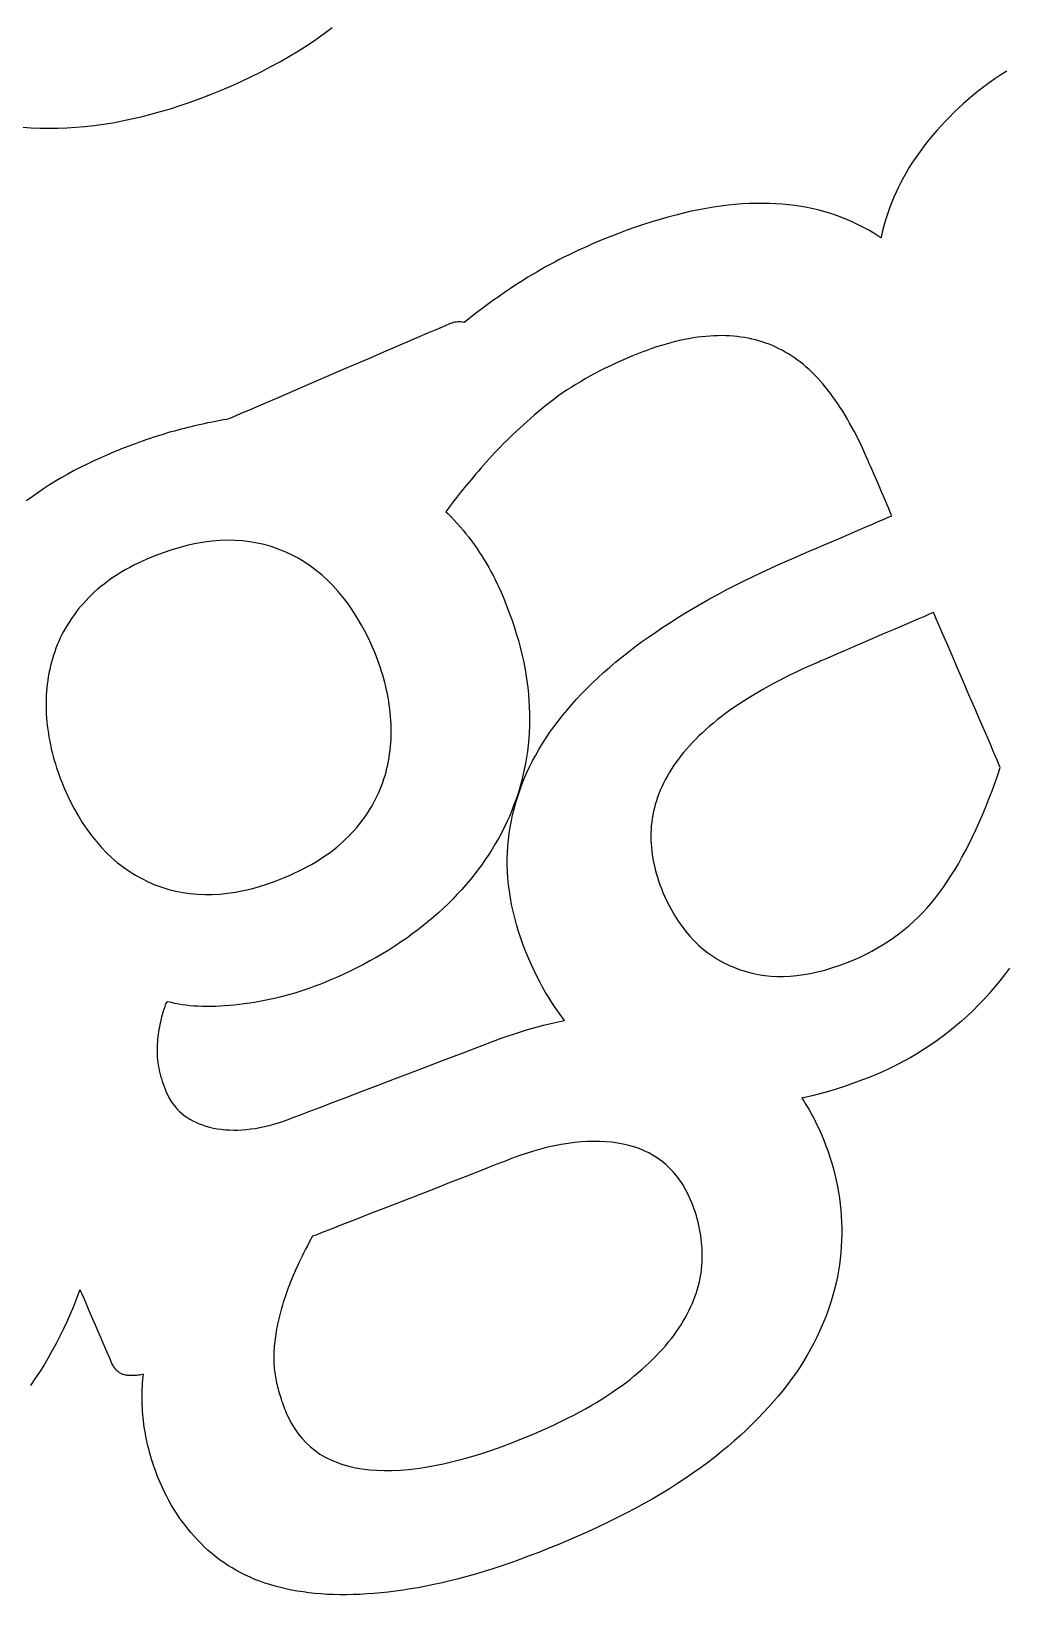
# Model space of a CAD drawing. Header units: millimetres. Extents: x 47 to 159, y 49 to 299.
# Drawn here: x 100.48 to 106.71, y 228.57 to 238.56 of the extents above; entities that cross this region are included whole.
import ezdxf

# ---------------------------------------------------------------- set-up
doc = ezdxf.new("R2010")
doc.units = ezdxf.units.MM

# ---------------------------------------------------------------- blocks, each defined once
blk = doc.blocks.new('angel 01')
for points in [[(-15.9483, 189.5084), (-15.9865, 189.4838), (-16.0238, 189.4587), (-16.06, 189.4332), (-16.0953, 189.4073), (-16.1296, 189.381), (-16.163, 189.3542), (-16.1954, 189.327), (-16.2268, 189.2993), (-16.2572, 189.2713), (-16.2867, 189.243), (-16.3153, 189.2145), (-16.3431, 189.1859), (-16.37, 189.1571), (-16.396, 189.128), (-16.4212, 189.0988), (-16.4455, 189.0694), (-16.4689, 189.0399), (-16.4915, 189.0101), (-16.5132, 188.9801), (-16.5341, 188.95), (-16.5541, 188.9197), (-16.5732, 188.8892), (-16.5914, 188.8586), (-16.6088, 188.8277), (-16.6253, 188.7967), (-16.641, 188.7655), (-16.6558, 188.7341), (-16.6697, 188.7025), (-16.6828, 188.6709), (-16.695, 188.6391), (-16.7065, 188.6072), (-16.7171, 188.5753), (-16.7268, 188.5432), (-16.7358, 188.511), (-16.7439, 188.4788), (-16.7511, 188.4464), (-16.7518, 188.4432), (-16.7653, 188.4522), (-16.7976, 188.4723), (-16.8304, 188.4915), (-16.8637, 188.5097), (-16.8974, 188.5269), (-16.9316, 188.5431), (-16.9663, 188.5584), (-17.0014, 188.5726), (-17.0371, 188.5857), (-17.0733, 188.5978), (-17.1101, 188.6089), (-17.1474, 188.619), (-17.1853, 188.628), (-17.2238, 188.636), (-17.2628, 188.6429), (-17.3024, 188.6489), (-17.3426, 188.6537), (-17.3833, 188.6576), (-17.4245, 188.6604), (-17.4664, 188.6622), (-17.5088, 188.663), (-17.5517, 188.6627), (-17.5953, 188.6614), (-17.6393, 188.6591), (-17.684, 188.6557), (-17.7292, 188.6512), (-17.775, 188.6457), (-17.8215, 188.639), (-17.8686, 188.6312), (-17.9164, 188.6222), (-17.9648, 188.6122), (-18.0138, 188.601), (-18.0635, 188.5887), (-18.1138, 188.5752), (-18.1648, 188.5606), (-18.2163, 188.545), (-18.2686, 188.5281), (-18.3214, 188.5102), (-18.3749, 188.4911), (-18.429, 188.4709), (-18.4838, 188.4496), (-18.5392, 188.4271), (-18.5953, 188.4036), (-18.6298, 188.3885), (-18.6599, 188.3751), (-18.6898, 188.3614), (-18.7195, 188.3473), (-18.749, 188.333), (-18.7784, 188.3184), (-18.8076, 188.3034), (-18.8367, 188.2882), (-18.8656, 188.2727), (-18.8943, 188.2569), (-18.9228, 188.2408), (-18.9512, 188.2244), (-18.9794, 188.2077), (-19.0075, 188.1907), (-19.0354, 188.1734), (-19.0631, 188.1558), (-19.0906, 188.1379), (-19.118, 188.1197), (-19.1452, 188.1014), (-19.172, 188.083), (-19.1985, 188.0645), (-19.2246, 188.046), (-19.2504, 188.0275), (-19.2759, 188.0089), (-19.3011, 187.9902), (-19.3259, 187.9715), (-19.3504, 187.9528), (-19.3745, 187.934), (-19.3984, 187.9151), (-19.4151, 187.9017), (-19.4177, 187.9024), (-19.4271, 187.9042), (-19.4366, 187.9053), (-19.4462, 187.9058), (-19.4558, 187.9056), (-19.4654, 187.9047), (-19.4751, 187.9032), (-19.4848, 187.9011), (-19.4946, 187.8983), (-19.5044, 187.8948), (-19.5125, 187.8915), (-19.5327, 187.8828), (-19.5755, 187.8643), (-19.6381, 187.8373), (-19.7175, 187.8032), (-19.8106, 187.763), (-19.9146, 187.7182), (-20.0264, 187.6701), (-20.143, 187.6198), (-20.2615, 187.5688), (-20.3789, 187.5182), (-20.4922, 187.4694), (-20.5984, 187.4236), (-20.6946, 187.3822), (-20.7777, 187.3464), (-20.8449, 187.3174), (-20.8931, 187.2967), (-20.9193, 187.2854), (-20.9322, 187.2823), (-20.9524, 187.279), (-20.9726, 187.2755), (-20.9929, 187.2719), (-21.0133, 187.268), (-21.0339, 187.264), (-21.0545, 187.2599), (-21.0752, 187.2555), (-21.096, 187.251), (-21.1169, 187.2463), (-21.138, 187.2414), (-21.1591, 187.2363), (-21.1803, 187.2311), (-21.2016, 187.2257), (-21.223, 187.2202), (-21.2445, 187.2144), (-21.2661, 187.2085), (-21.2878, 187.2024), (-21.3096, 187.1961), (-21.3315, 187.1895), (-21.3535, 187.1828), (-21.3756, 187.1758), (-21.3978, 187.1686), (-21.4202, 187.1611), (-21.4426, 187.1535), (-21.4652, 187.1456), (-21.4879, 187.1375), (-21.5107, 187.1292), (-21.5337, 187.1207), (-21.5567, 187.112), (-21.5799, 187.103), (-21.6032, 187.0938), (-21.6266, 187.0844), (-21.6501, 187.0747), (-21.6738, 187.0648), (-21.6975, 187.0547), (-21.7363, 187.0378), (-21.7797, 187.018), (-21.8223, 186.9977), (-21.8643, 186.9768), (-21.9055, 186.9553), (-21.9461, 186.9333), (-21.986, 186.9106), (-22.0252, 186.8875), (-22.0637, 186.8637), (-22.1015, 186.8394), (-22.1387, 186.8145), (-22.1751, 186.789), (-22.2108, 186.763)], [(-22.2355, 189.15), (-22.1802, 189.1463), (-22.1243, 189.144), (-22.068, 189.1431), (-22.0112, 189.1436), (-21.9539, 189.1456), (-21.896, 189.1491), (-21.8377, 189.1542), (-21.7789, 189.1607), (-21.7197, 189.1688), (-21.6599, 189.1784), (-21.5997, 189.1895), (-21.539, 189.2022), (-21.4779, 189.2164), (-21.4162, 189.2321), (-21.3541, 189.2493), (-21.2915, 189.268), (-21.2284, 189.2883), (-21.1648, 189.3101), (-21.1008, 189.3334), (-21.0363, 189.3582), (-20.9712, 189.3846), (-20.9054, 189.4126), (-20.8391, 189.4423), (-20.7743, 189.4729), (-20.7109, 189.5043), (-20.6491, 189.5366), (-20.5887, 189.5697), (-20.5297, 189.6037), (-20.4723, 189.6386), (-20.4163, 189.6743), (-20.3618, 189.7109), (-20.3087, 189.7483), (-20.2571, 189.7866)], [(-15.9313, 183.7759), (-15.9621, 183.735), (-15.9937, 183.6949), (-16.0262, 183.6555), (-16.0594, 183.6168), (-16.0935, 183.5791), (-16.1283, 183.5425), (-16.1639, 183.5068), (-16.2003, 183.4722), (-16.2375, 183.4386), (-16.2754, 183.406), (-16.314, 183.3744), (-16.3535, 183.3439), (-16.3937, 183.3143), (-16.4347, 183.2858), (-16.4764, 183.2584), (-16.519, 183.2319), (-16.5623, 183.2065), (-16.6063, 183.1821), (-16.6512, 183.1587), (-16.6968, 183.1364), (-16.7432, 183.115), (-16.7873, 183.0959), (-16.8285, 183.0789), (-16.8694, 183.0627), (-16.9102, 183.0473), (-16.9509, 183.0326), (-16.9913, 183.0188), (-17.0316, 183.0058), (-17.0716, 182.9935), (-17.1115, 182.9821), (-17.1513, 182.9714), (-17.1908, 182.9616), (-17.2302, 182.9525), (-17.2579, 182.9466), (-17.2498, 182.9345), (-17.2314, 182.9054), (-17.2136, 182.8755), (-17.1964, 182.8448), (-17.1797, 182.8133), (-17.1635, 182.781), (-17.1479, 182.7479), (-17.1329, 182.714), (-17.1178, 182.6779), (-17.1036, 182.6416), (-17.0904, 182.6051), (-17.0781, 182.5684), (-17.0667, 182.5316), (-17.0563, 182.4946), (-17.0468, 182.4575), (-17.0382, 182.4201), (-17.0306, 182.3827), (-17.0239, 182.345), (-17.0181, 182.3072), (-17.0133, 182.2692), (-17.0094, 182.231), (-17.0064, 182.1926), (-17.0043, 182.1541), (-17.0032, 182.1154), (-17.003, 182.0766), (-17.0038, 182.0376), (-17.0055, 181.9985), (-17.0084, 181.9595), (-17.0123, 181.9206), (-17.0174, 181.8817), (-17.0235, 181.8429), (-17.0307, 181.8041), (-17.039, 181.7654), (-17.0484, 181.7267), (-17.0588, 181.6881), (-17.0704, 181.6495), (-17.083, 181.611), (-17.0967, 181.5726), (-17.1114, 181.5341), (-17.1273, 181.4958), (-17.1442, 181.4575), (-17.1623, 181.4192), (-17.1813, 181.381), (-17.2015, 181.3429), (-17.223, 181.3049), (-17.2457, 181.2671), (-17.2695, 181.2295), (-17.2946, 181.192), (-17.3209, 181.1548), (-17.3484, 181.1176), (-17.3771, 181.0807), (-17.407, 181.0439), (-17.4381, 181.0073), (-17.4705, 180.9709), (-17.504, 180.9347), (-17.5388, 180.8986), (-17.5748, 180.8627), (-17.6119, 180.8269), (-17.6503, 180.7913), (-17.6899, 180.7559), (-17.7308, 180.7207), (-17.7728, 180.6857), (-17.8162, 180.651), (-17.8608, 180.6167), (-17.9068, 180.5827), (-17.9542, 180.5491), (-18.0028, 180.5159), (-18.0528, 180.4831), (-18.104, 180.4507), (-18.1566, 180.4186), (-18.2106, 180.3869), (-18.2658, 180.3556), (-18.3224, 180.3247), (-18.3802, 180.2941), (-18.4394, 180.2639), (-18.5, 180.2341), (-18.5618, 180.2047), (-18.625, 180.1757), (-18.6895, 180.147), (-18.7536, 180.1194), (-18.8162, 180.0932), (-18.8779, 180.0681), (-18.9388, 180.0441), (-18.999, 180.0211), (-19.0583, 179.9992), (-19.1169, 179.9783), (-19.1746, 179.9585), (-19.2316, 179.9397), (-19.2877, 179.922), (-19.3431, 179.9054), (-19.3976, 179.8898), (-19.4513, 179.8753), (-19.5043, 179.8619), (-19.5564, 179.8495), (-19.6077, 179.8381), (-19.6582, 179.8279), (-19.7079, 179.8186), (-19.7569, 179.8104), (-19.8052, 179.803), (-19.8528, 179.7964), (-19.8997, 179.7906), (-19.9458, 179.7857), (-19.9913, 179.7816), (-20.036, 179.7783), (-20.08, 179.7759), (-20.1233, 179.7742), (-20.1659, 179.7734), (-20.2078, 179.7735), (-20.249, 179.7743), (-20.2895, 179.776), (-20.3293, 179.7785), (-20.3684, 179.7818), (-20.4067, 179.786), (-20.4444, 179.791), (-20.4813, 179.7968), (-20.5176, 179.8034), (-20.5531, 179.8108), (-20.588, 179.819), (-20.6221, 179.828), (-20.6556, 179.8378), (-20.6883, 179.8484), (-20.7203, 179.8597), (-20.7517, 179.8718), (-20.7823, 179.8848), (-20.8122, 179.8985), (-20.8414, 179.9129), (-20.8699, 179.9282), (-20.8977, 179.9443), (-20.9248, 179.9611), (-20.9512, 179.9787), (-20.9769, 179.9971), (-21.0018, 180.0163), (-21.0261, 180.0362), (-21.0497, 180.0569), (-21.0728, 180.0782), (-21.0952, 180.0999), (-21.117, 180.1223), (-21.1382, 180.1452), (-21.1587, 180.1686), (-21.1787, 180.1926), (-21.198, 180.2171), (-21.2168, 180.2422), (-21.2349, 180.2678), (-21.2524, 180.294), (-21.2693, 180.3207), (-21.2856, 180.348), (-21.3013, 180.3759), (-21.3163, 180.4043), (-21.3308, 180.4332), (-21.3446, 180.4627), (-21.357, 180.4909), (-21.3651, 180.5101), (-21.3729, 180.5294), (-21.3804, 180.5487), (-21.3876, 180.5681), (-21.3945, 180.5875), (-21.4012, 180.6069), (-21.4075, 180.6264), (-21.4136, 180.646), (-21.4193, 180.6656), (-21.4248, 180.6852), (-21.43, 180.7049), (-21.4349, 180.7247), (-21.4395, 180.7445), (-21.4438, 180.7643), (-21.4479, 180.7842), (-21.4516, 180.8041), (-21.4551, 180.8241), (-21.4582, 180.8441), (-21.4611, 180.8642), (-21.4636, 180.8842), (-21.4658, 180.9043), (-21.4677, 180.9245), (-21.4693, 180.9446), (-21.4706, 180.9647), (-21.4715, 180.9849), (-21.4721, 181.0051), (-21.4724, 181.0253), (-21.4724, 181.0456), (-21.4721, 181.0659), (-21.4714, 181.0862), (-21.4704, 181.1065), (-21.4691, 181.1268), (-21.4675, 181.1472), (-21.4655, 181.1676), (-21.4639, 181.1816), (-21.4702, 181.1804), (-21.4795, 181.1787), (-21.4886, 181.1773), (-21.4974, 181.176), (-21.506, 181.175), (-21.5143, 181.1742), (-21.5224, 181.1736), (-21.5302, 181.1732), (-21.5379, 181.1731), (-21.5452, 181.1732), (-21.5524, 181.1734), (-21.5593, 181.174), (-21.566, 181.1747), (-21.5724, 181.1756), (-21.5786, 181.1768), (-21.5846, 181.1782), (-21.5903, 181.1798), (-21.5958, 181.1816), (-21.6012, 181.1837), (-21.6065, 181.1861), (-21.6116, 181.1889), (-21.6165, 181.1919), (-21.6213, 181.1952), (-21.626, 181.1988), (-21.6305, 181.2027), (-21.6349, 181.2069), (-21.6391, 181.2113), (-21.6432, 181.2161), (-21.6472, 181.2212), (-21.651, 181.2266), (-21.6546, 181.2322), (-21.6582, 181.2382), (-21.6615, 181.2444), (-21.6647, 181.251), (-21.6678, 181.2578), (-21.6697, 181.2621), (-21.6749, 181.2741), (-21.683, 181.293), (-21.6937, 181.3178), (-21.7064, 181.3474), (-21.7208, 181.3809), (-21.7365, 181.4173), (-21.753, 181.4555), (-21.7699, 181.4947), (-21.7867, 181.5338), (-21.8031, 181.5718), (-21.8186, 181.6077), (-21.8328, 181.6406), (-21.8452, 181.6695), (-21.8555, 181.6934), (-21.8632, 181.7112), (-21.8678, 181.722), (-21.8722, 181.7164), (-21.8913, 181.6654), (-21.9112, 181.6152), (-21.932, 181.5656), (-21.9536, 181.5168), (-21.9761, 181.4687), (-21.9994, 181.4213), (-22.0235, 181.3747), (-22.0484, 181.3288), (-22.0742, 181.2836), (-22.1009, 181.2391), (-22.1283, 181.1953), (-22.1566, 181.1523), (-22.1857, 181.11)]]:
    blk.add_lwpolyline(points)
for points in [[(-19.5326, 186.6931), (-19.5196, 186.681), (-19.4988, 186.6608), (-19.4787, 186.64), (-19.4591, 186.6186), (-19.4401, 186.5969), (-19.4215, 186.5748), (-19.4033, 186.5523), (-19.3856, 186.5296), (-19.3682, 186.5066), (-19.3512, 186.4832), (-19.3347, 186.4595), (-19.3185, 186.4355), (-19.3028, 186.4112), (-19.2874, 186.3866), (-19.2725, 186.3617), (-19.258, 186.3365), (-19.2439, 186.3109), (-19.2301, 186.285), (-19.2168, 186.2589), (-19.2039, 186.2324), (-19.1915, 186.2056), (-19.1794, 186.1785), (-19.1621, 186.1378), (-19.1439, 186.0927), (-19.1267, 186.0479), (-19.1106, 186.0033), (-19.0956, 185.9589), (-19.0817, 185.9148), (-19.0688, 185.8709), (-19.057, 185.8273), (-19.0462, 185.7838), (-19.0366, 185.7407), (-19.028, 185.6977), (-19.0204, 185.655), (-19.0139, 185.6125), (-19.0085, 185.5703), (-19.0042, 185.5283), (-19.0009, 185.4865), (-18.9987, 185.445), (-18.9976, 185.4037), (-18.9974, 185.3626), (-18.9983, 185.3219), (-19.0001, 185.2814), (-19.0028, 185.2413), (-19.0066, 185.2015), (-19.0112, 185.1619), (-19.0169, 185.1227), (-19.0235, 185.0837), (-19.031, 185.0451), (-19.0395, 185.0067), (-19.049, 184.9687), (-19.0595, 184.931), (-19.0709, 184.8935), (-19.0833, 184.8564), (-19.0966, 184.8195), (-19.1109, 184.783), (-19.1262, 184.7467), (-19.1424, 184.7108), (-19.1595, 184.6752), (-19.1774, 184.6401), (-19.1962, 184.6053), (-19.2158, 184.5709), (-19.2363, 184.5369), (-19.2576, 184.5033), (-19.2797, 184.4701), (-19.3028, 184.4372), (-19.3266, 184.4048), (-19.3513, 184.3727), (-19.3769, 184.3411), (-19.4033, 184.3098), (-19.4305, 184.2789), (-19.4586, 184.2484), (-19.4875, 184.2183), (-19.5173, 184.1885), (-19.5479, 184.1592), (-19.5793, 184.1303), (-19.6116, 184.1018), (-19.6446, 184.0738), (-19.6783, 184.0464), (-19.7129, 184.0195), (-19.7482, 183.9931), (-19.7842, 183.9672), (-19.8211, 183.9419), (-19.8586, 183.9171), (-19.897, 183.8927), (-19.9361, 183.869), (-19.976, 183.8457), (-20.0167, 183.8229), (-20.0581, 183.8007), (-20.1003, 183.779), (-20.1432, 183.7578), (-20.1869, 183.7372), (-20.2314, 183.717), (-20.272, 183.6993), (-20.304, 183.686), (-20.3361, 183.6732), (-20.3681, 183.661), (-20.4002, 183.6493), (-20.4323, 183.6382), (-20.4645, 183.6276), (-20.4966, 183.6176), (-20.5288, 183.6081), (-20.561, 183.5992), (-20.5932, 183.5908), (-20.6255, 183.583), (-20.6577, 183.5758), (-20.69, 183.5691), (-20.7223, 183.5629), (-20.7547, 183.5573), (-20.787, 183.5523), (-20.8194, 183.5478), (-20.8517, 183.5438), (-20.8836, 183.5404), (-20.9148, 183.5375), (-20.9453, 183.5352), (-20.9752, 183.5334), (-21.0045, 183.5322), (-21.0332, 183.5316), (-21.0612, 183.5315), (-21.0886, 183.532), (-21.1154, 183.5331), (-21.1416, 183.5347), (-21.1671, 183.5369), (-21.192, 183.5397), (-21.2162, 183.543), (-21.2399, 183.5468), (-21.2629, 183.5513), (-21.2853, 183.5563), (-21.307, 183.5618), (-21.3185, 183.5544), (-21.3241, 183.5393), (-21.3295, 183.5242), (-21.3346, 183.509), (-21.3394, 183.4937), (-21.3439, 183.4784), (-21.3481, 183.4629), (-21.3521, 183.4474), (-21.3557, 183.4319), (-21.3591, 183.4162), (-21.3622, 183.4005), (-21.365, 183.3848), (-21.3675, 183.3689), (-21.3698, 183.353), (-21.3717, 183.337), (-21.3734, 183.321), (-21.3748, 183.3049), (-21.3759, 183.2887), (-21.3767, 183.2724), (-21.377, 183.256), (-21.3769, 183.2396), (-21.3763, 183.2231), (-21.3752, 183.2066), (-21.3736, 183.1899), (-21.3716, 183.1733), (-21.3691, 183.1565), (-21.3661, 183.1397), (-21.3626, 183.1228), (-21.3587, 183.1059), (-21.3543, 183.0889), (-21.3494, 183.0718), (-21.344, 183.0547), (-21.3382, 183.0375), (-21.3319, 183.0202), (-21.3251, 183.0028), (-21.3178, 182.9854), (-21.3088, 182.9656), (-21.2987, 182.9465), (-21.2878, 182.9282), (-21.276, 182.9108), (-21.2632, 182.8942), (-21.2496, 182.8784), (-21.2351, 182.8635), (-21.2198, 182.8494), (-21.2035, 182.8362), (-21.1863, 182.8239), (-21.1683, 182.8123), (-21.1493, 182.8017), (-21.1295, 182.7918), (-21.1088, 182.7829), (-21.0872, 182.7747), (-21.0647, 182.7675), (-21.0413, 182.761), (-21.017, 182.7554), (-20.9921, 182.7508), (-20.9667, 182.7471), (-20.941, 182.7444), (-20.9149, 182.7427), (-20.8884, 182.742), (-20.8614, 182.7423), (-20.8341, 182.7436), (-20.8063, 182.7458), (-20.7782, 182.7491), (-20.7496, 182.7533), (-20.7207, 182.7585), (-20.6913, 182.7647), (-20.6615, 182.7719), (-20.6313, 182.78), (-20.6007, 182.7892), (-20.5697, 182.7993), (-20.5383, 182.8104), (-20.5134, 182.8199), (-20.497, 182.8261), (-20.4605, 182.84), (-20.4065, 182.8606), (-20.3375, 182.8869), (-20.2563, 182.9179), (-20.1653, 182.9526), (-20.0674, 182.9899), (-19.9649, 183.029), (-19.8607, 183.0687), (-19.7573, 183.1081), (-19.6573, 183.1463), (-19.5634, 183.1821), (-19.4781, 183.2146), (-19.4041, 183.2428), (-19.3441, 183.2657), (-19.3005, 183.2823), (-19.2762, 183.2916), (-19.2567, 183.2992), (-19.2174, 183.3143), (-19.1782, 183.3287), (-19.1392, 183.3425), (-19.1003, 183.3557), (-19.0616, 183.3683), (-19.0231, 183.3802), (-18.9847, 183.3915), (-18.9464, 183.4022), (-18.9083, 183.4123), (-18.8704, 183.4217), (-18.8326, 183.4305), (-18.795, 183.4387), (-18.774, 183.4429), (-18.7908, 183.4647), (-18.8127, 183.4946), (-18.834, 183.5252), (-18.8548, 183.5566), (-18.875, 183.5888), (-18.8947, 183.6217), (-18.9139, 183.6554), (-18.9325, 183.6899), (-18.9506, 183.7252), (-18.9682, 183.7612), (-18.9852, 183.798), (-19.0021, 183.8367), (-19.0203, 183.8808), (-19.0372, 183.9246), (-19.0528, 183.9683), (-19.0672, 184.0118), (-19.0802, 184.055), (-19.0919, 184.098), (-19.1024, 184.1408), (-19.1115, 184.1834), (-19.1194, 184.2257), (-19.1259, 184.2679), (-19.1312, 184.3098), (-19.1352, 184.3515), (-19.1378, 184.393), (-19.1392, 184.4343), (-19.1393, 184.4754), (-19.1381, 184.5162), (-19.1356, 184.5568), (-19.1319, 184.5973), (-19.1269, 184.6374), (-19.1208, 184.6774), (-19.1135, 184.7171), (-19.1051, 184.7565), (-19.0956, 184.7957), (-19.0849, 184.8347), (-19.073, 184.8734), (-19.06, 184.9119), (-19.0459, 184.9502), (-19.0306, 184.9882), (-19.0141, 185.026), (-18.9965, 185.0635), (-18.9778, 185.1008), (-18.9579, 185.1378), (-18.9369, 185.1746), (-18.9147, 185.2112), (-18.8913, 185.2475), (-18.8669, 185.2836), (-18.8413, 185.3195), (-18.8146, 185.3551), (-18.7867, 185.3904), (-18.7578, 185.4256), (-18.7278, 185.4604), (-18.6967, 185.4951), (-18.6644, 185.5295), (-18.631, 185.5637), (-18.5966, 185.5976), (-18.561, 185.6313), (-18.5243, 185.6648), (-18.4865, 185.698), (-18.4476, 185.7311), (-18.4076, 185.7638), (-18.3665, 185.7964), (-18.3243, 185.8287), (-18.281, 185.8607), (-18.2366, 185.8925), (-18.1912, 185.9239), (-18.1449, 185.9551), (-18.0976, 185.9859), (-18.0494, 186.0165), (-18.0003, 186.0467), (-17.9502, 186.0766), (-17.8991, 186.1062), (-17.8471, 186.1356), (-17.7942, 186.1646), (-17.7403, 186.1933), (-17.6855, 186.2217), (-17.6297, 186.2498), (-17.573, 186.2775), (-17.5154, 186.305), (-17.4568, 186.3322), (-17.3972, 186.359), (-17.3367, 186.3856), (-17.3225, 186.3917), (-17.3075, 186.3981), (-17.283, 186.4087), (-17.2501, 186.4229), (-17.2103, 186.44), (-17.165, 186.4596), (-17.1155, 186.4809), (-17.0631, 186.5035), (-17.0092, 186.5267), (-16.9553, 186.5499), (-16.9026, 186.5726), (-16.8524, 186.5942), (-16.8063, 186.6141), (-16.7655, 186.6317), (-16.7314, 186.6464), (-16.7054, 186.6576), (-16.6887, 186.6647), (-16.6829, 186.6673), (-16.6843, 186.6706), (-16.6884, 186.6799), (-16.6947, 186.6947), (-16.703, 186.7139), (-16.7129, 186.7369), (-16.7241, 186.763), (-16.7363, 186.7913), (-16.7491, 186.821), (-16.7623, 186.8515), (-16.7754, 186.8819), (-16.7881, 186.9115), (-16.8001, 186.9394), (-16.8112, 186.965), (-16.8208, 186.9875), (-16.8288, 187.006), (-16.8348, 187.0199), (-16.8384, 187.0283), (-16.8416, 187.0357), (-16.8548, 187.0656), (-16.8681, 187.0949), (-16.8817, 187.1237), (-16.8954, 187.152), (-16.9094, 187.1797), (-16.9235, 187.2069), (-16.9378, 187.2335), (-16.9523, 187.2596), (-16.967, 187.2852), (-16.9819, 187.3101), (-16.9969, 187.3346), (-17.0122, 187.3585), (-17.0277, 187.3818), (-17.0433, 187.4046), (-17.0591, 187.4269), (-17.0752, 187.4486), (-17.0914, 187.4698), (-17.1078, 187.4904), (-17.1244, 187.5104), (-17.1413, 187.5298), (-17.1585, 187.5485), (-17.1759, 187.5666), (-17.1935, 187.5841), (-17.2114, 187.6009), (-17.2296, 187.6171), (-17.248, 187.6327), (-17.2666, 187.6476), (-17.2855, 187.6619), (-17.3046, 187.6756), (-17.324, 187.6887), (-17.3437, 187.7011), (-17.3636, 187.7129), (-17.3837, 187.7241), (-17.4041, 187.7347), (-17.4247, 187.7446), (-17.4456, 187.7539), (-17.4668, 187.7625), (-17.4884, 187.7705), (-17.5102, 187.7779), (-17.5323, 187.7847), (-17.5546, 187.7909), (-17.5773, 187.7964), (-17.6003, 187.8013), (-17.6235, 187.8055), (-17.647, 187.8092), (-17.6709, 187.8122), (-17.695, 187.8146), (-17.7193, 187.8163), (-17.744, 187.8174), (-17.769, 187.8179), (-17.7942, 187.8177), (-17.8198, 187.8169), (-17.8456, 187.8155), (-17.8718, 187.8135), (-17.8984, 187.8108), (-17.9253, 187.8074), (-17.9527, 187.8033), (-17.9804, 187.7985), (-18.0086, 187.793), (-18.0371, 187.7868), (-18.0661, 187.7799), (-18.0954, 187.7723), (-18.1251, 187.764), (-18.1553, 187.7551), (-18.1858, 187.7454), (-18.2167, 187.735), (-18.2481, 187.724), (-18.2798, 187.7122), (-18.3119, 187.6997), (-18.3444, 187.6866), (-18.3773, 187.6728), (-18.4122, 187.6575), (-18.4469, 187.6418), (-18.481, 187.6258), (-18.5145, 187.6095), (-18.5474, 187.5929), (-18.5796, 187.5761), (-18.6113, 187.5589), (-18.6423, 187.5414), (-18.6727, 187.5236), (-18.7025, 187.5055), (-18.7317, 187.4871), (-18.7603, 187.4685), (-18.7883, 187.4495), (-18.8157, 187.4302), (-18.8424, 187.4107), (-18.8686, 187.3909), (-18.8941, 187.3707), (-18.919, 187.3503), (-18.9434, 187.3297), (-18.9673, 187.3092), (-18.9908, 187.2887), (-19.0139, 187.2683), (-19.0365, 187.248), (-19.0587, 187.2278), (-19.0805, 187.2076), (-19.1018, 187.1876), (-19.1227, 187.1676), (-19.1432, 187.1476), (-19.1632, 187.1278), (-19.1828, 187.108), (-19.202, 187.0883), (-19.2207, 187.0687), (-19.239, 187.0492), (-19.2568, 187.0297), (-19.2742, 187.0103), (-19.2912, 186.991), (-19.3079, 186.9718), (-19.3242, 186.9528), (-19.3401, 186.9342), (-19.3557, 186.9158), (-19.371, 186.8976), (-19.3859, 186.8798), (-19.4004, 186.8622), (-19.4146, 186.8449), (-19.4284, 186.8278), (-19.4419, 186.8111), (-19.4551, 186.7946), (-19.4678, 186.7784), (-19.4803, 186.7624), (-19.4924, 186.7467), (-19.5041, 186.7313), (-19.5155, 186.7162), (-19.5266, 186.7014)], [(-19.9943, 185.813), (-20.0185, 185.8668), (-20.0438, 185.9184), (-20.0702, 185.9679), (-20.0978, 186.0153), (-20.1266, 186.0605), (-20.1564, 186.1036), (-20.1874, 186.1446), (-20.2195, 186.1834), (-20.2528, 186.2202), (-20.2871, 186.2547), (-20.3226, 186.2872), (-20.3593, 186.3175), (-20.3971, 186.3457), (-20.436, 186.3718), (-20.476, 186.3957), (-20.5171, 186.4175), (-20.5594, 186.4372), (-20.6028, 186.4547), (-20.6469, 186.4698), (-20.6916, 186.4826), (-20.7371, 186.493), (-20.7833, 186.501), (-20.8301, 186.5066), (-20.8777, 186.5098), (-20.9259, 186.5106), (-20.9749, 186.509), (-21.0245, 186.5051), (-21.0748, 186.4987), (-21.1259, 186.49), (-21.1776, 186.4788), (-21.23, 186.4653), (-21.2831, 186.4494), (-21.3369, 186.4311), (-21.3914, 186.4104), (-21.4421, 186.3893), (-21.4703, 186.3767), (-21.4978, 186.3638), (-21.5247, 186.3505), (-21.5509, 186.3368), (-21.5764, 186.3228), (-21.6012, 186.3084), (-21.6254, 186.2937), (-21.6489, 186.2786), (-21.6718, 186.2631), (-21.694, 186.2472), (-21.7155, 186.231), (-21.7364, 186.2145), (-21.7566, 186.1976), (-21.7761, 186.1803), (-21.7949, 186.1626), (-21.8131, 186.1446), (-21.8306, 186.1263), (-21.8476, 186.1075), (-21.8639, 186.0886), (-21.8797, 186.0694), (-21.8949, 186.05), (-21.9094, 186.0303), (-21.9234, 186.0104), (-21.9368, 185.9903), (-21.9496, 185.9699), (-21.9618, 185.9494), (-21.9735, 185.9285), (-21.9845, 185.9075), (-21.995, 185.8862), (-22.0048, 185.8647), (-22.0141, 185.8429), (-22.0228, 185.8209), (-22.0308, 185.7987), (-22.0384, 185.7763), (-22.0453, 185.7536), (-22.0516, 185.7308), (-22.0575, 185.7078), (-22.0628, 185.6848), (-22.0675, 185.6616), (-22.0717, 185.6383), (-22.0754, 185.6149), (-22.0786, 185.5914), (-22.0812, 185.5678), (-22.0833, 185.5441), (-22.0848, 185.5203), (-22.0858, 185.4963), (-22.0862, 185.4722), (-22.0862, 185.4481), (-22.0856, 185.4238), (-22.0844, 185.3994), (-22.0827, 185.375), (-22.0805, 185.3504), (-22.0778, 185.3256), (-22.0747, 185.3009), (-22.0711, 185.2763), (-22.0671, 185.2517), (-22.0626, 185.2272), (-22.0577, 185.2028), (-22.0523, 185.1784), (-22.0465, 185.154), (-22.0402, 185.1297), (-22.0335, 185.1055), (-22.0263, 185.0813), (-22.0187, 185.0572), (-22.0107, 185.0331), (-22.0022, 185.0091), (-21.9932, 184.9851), (-21.9839, 184.9611), (-21.974, 184.9372), (-21.9574, 184.899), (-21.9334, 184.848), (-21.9082, 184.7991), (-21.8818, 184.7522), (-21.8543, 184.7073), (-21.8256, 184.6645), (-21.7958, 184.6237), (-21.7647, 184.5849), (-21.7325, 184.5482), (-21.6992, 184.5136), (-21.6647, 184.481), (-21.629, 184.4504), (-21.5921, 184.4219), (-21.5541, 184.3954), (-21.5149, 184.371), (-21.4745, 184.3486), (-21.433, 184.3283), (-21.3902, 184.31), (-21.3467, 184.294), (-21.3025, 184.2803), (-21.2576, 184.2689), (-21.2121, 184.2598), (-21.166, 184.2531), (-21.1193, 184.2488), (-21.0719, 184.2468), (-21.0239, 184.2471), (-20.9752, 184.2498), (-20.9259, 184.2548), (-20.876, 184.2622), (-20.8255, 184.2719), (-20.7743, 184.284), (-20.7225, 184.2984), (-20.67, 184.3151), (-20.6169, 184.3342), (-20.5632, 184.3556), (-20.5258, 184.3717), (-20.4974, 184.3847), (-20.4697, 184.398), (-20.4426, 184.4116), (-20.4162, 184.4256), (-20.3905, 184.44), (-20.3654, 184.4546), (-20.341, 184.4696), (-20.3173, 184.485), (-20.2943, 184.5007), (-20.2719, 184.5167), (-20.2502, 184.5331), (-20.2292, 184.5498), (-20.2089, 184.5669), (-20.1892, 184.5843), (-20.1702, 184.602), (-20.1519, 184.6201), (-20.1343, 184.6385), (-20.1173, 184.6571), (-20.1008, 184.676), (-20.085, 184.6951), (-20.0698, 184.7144), (-20.0552, 184.7339), (-20.0412, 184.7537), (-20.0278, 184.7737), (-20.015, 184.7939), (-20.0028, 184.8143), (-19.9912, 184.835), (-19.9803, 184.8559), (-19.9699, 184.8771), (-19.9602, 184.8984), (-19.951, 184.92), (-19.9424, 184.9418), (-19.9345, 184.9639), (-19.9271, 184.9862), (-19.9204, 185.0086), (-19.9141, 185.0312), (-19.9085, 185.0539), (-19.9033, 185.0767), (-19.8987, 185.0996), (-19.8946, 185.1227), (-19.891, 185.1458), (-19.888, 185.1691), (-19.8855, 185.1925), (-19.8836, 185.216), (-19.8822, 185.2396), (-19.8813, 185.2634), (-19.8809, 185.2872), (-19.8811, 185.3112), (-19.8818, 185.3353), (-19.8831, 185.3595), (-19.8848, 185.3838), (-19.8872, 185.4082), (-19.89, 185.4325), (-19.8932, 185.4568), (-19.8969, 185.481), (-19.9011, 185.5051), (-19.9056, 185.5292), (-19.9106, 185.5532), (-19.916, 185.5772), (-19.9219, 185.601), (-19.9282, 185.6249), (-19.9349, 185.6486), (-19.9421, 185.6723), (-19.9497, 185.6959), (-19.9577, 185.7195), (-19.9662, 185.7429), (-19.9751, 185.7664), (-19.9845, 185.7897)], [(-16.4168, 186.0495), (-16.4238, 186.0465), (-16.4438, 186.0379), (-16.4752, 186.0244), (-16.5161, 186.0068), (-16.5648, 185.9858), (-16.6198, 185.9621), (-16.6793, 185.9364), (-16.7415, 185.9096), (-16.8049, 185.8823), (-16.8677, 185.8553), (-16.9282, 185.8292), (-16.9847, 185.8049), (-17.0355, 185.783), (-17.0789, 185.7643), (-17.1133, 185.7495), (-17.1369, 185.7393), (-17.148, 185.7345), (-17.177, 185.7219), (-17.2169, 185.7041), (-17.2559, 185.6863), (-17.2942, 185.6683), (-17.3317, 185.6501), (-17.3683, 185.6319), (-17.4042, 185.6135), (-17.4393, 185.595), (-17.4735, 185.5763), (-17.507, 185.5575), (-17.5397, 185.5386), (-17.5716, 185.5196), (-17.6027, 185.5005), (-17.633, 185.4812), (-17.6625, 185.4618), (-17.6912, 185.4423), (-17.7192, 185.4226), (-17.7463, 185.4028), (-17.7726, 185.3828), (-17.7982, 185.3627), (-17.823, 185.3425), (-17.8471, 185.3221), (-17.8704, 185.3017), (-17.893, 185.2811), (-17.9148, 185.2604), (-17.9359, 185.2395), (-17.9562, 185.2186), (-17.9758, 185.1975), (-17.9946, 185.1763), (-18.0127, 185.1549), (-18.03, 185.1335), (-18.0466, 185.1119), (-18.0624, 185.0902), (-18.0774, 185.0684), (-18.0917, 185.0464), (-18.1053, 185.0243), (-18.118, 185.0022), (-18.1301, 184.98), (-18.1414, 184.9577), (-18.152, 184.9355), (-18.1618, 184.9131), (-18.1709, 184.8907), (-18.1793, 184.8683), (-18.1869, 184.8458), (-18.1937, 184.8233), (-18.1999, 184.8008), (-18.2052, 184.7782), (-18.2099, 184.7555), (-18.2138, 184.7328), (-18.2169, 184.7101), (-18.2193, 184.6873), (-18.221, 184.6645), (-18.2219, 184.6415), (-18.2222, 184.6184), (-18.2218, 184.5953), (-18.2208, 184.572), (-18.219, 184.5487), (-18.2166, 184.5252), (-18.2135, 184.5017), (-18.2097, 184.478), (-18.2052, 184.4543), (-18.2, 184.4305), (-18.1942, 184.4066), (-18.1876, 184.3826), (-18.1804, 184.3585), (-18.1725, 184.3343), (-18.164, 184.31), (-18.1547, 184.2856), (-18.1448, 184.261), (-18.1304, 184.228), (-18.1112, 184.1876), (-18.0909, 184.1489), (-18.0694, 184.1118), (-18.0469, 184.0764), (-18.0232, 184.0427), (-17.9984, 184.0106), (-17.9725, 183.9802), (-17.9454, 183.9514), (-17.9173, 183.9243), (-17.888, 183.8988), (-17.8577, 183.875), (-17.8262, 183.8528), (-17.7935, 183.8323), (-17.7598, 183.8135), (-17.725, 183.7963), (-17.689, 183.7808), (-17.6519, 183.7669), (-17.614, 183.7549), (-17.5756, 183.7448), (-17.5365, 183.7367), (-17.4967, 183.7306), (-17.4564, 183.7264), (-17.4155, 183.7242), (-17.374, 183.724), (-17.3318, 183.7258), (-17.289, 183.7295), (-17.2457, 183.7353), (-17.2017, 183.7429), (-17.1571, 183.7526), (-17.1119, 183.7642), (-17.0661, 183.7778), (-17.0197, 183.7934), (-16.9726, 183.8109), (-16.925, 183.8304), (-16.8854, 183.848), (-16.8476, 183.8662), (-16.8105, 183.8854), (-16.7743, 183.9057), (-16.7389, 183.9269), (-16.7044, 183.9491), (-16.6706, 183.9723), (-16.6377, 183.9965), (-16.6056, 184.0218), (-16.5744, 184.048), (-16.5439, 184.0752), (-16.5143, 184.1035), (-16.4855, 184.1327), (-16.4575, 184.163), (-16.4303, 184.1942), (-16.4039, 184.2265), (-16.3784, 184.2597), (-16.3536, 184.294), (-16.3292, 184.3296), (-16.3052, 184.3665), (-16.2814, 184.4046), (-16.258, 184.4441), (-16.235, 184.4849), (-16.2122, 184.5269), (-16.1898, 184.5703), (-16.1677, 184.6149), (-16.146, 184.6609), (-16.1246, 184.7081), (-16.1035, 184.7566), (-16.0827, 184.8065), (-16.0623, 184.8576), (-16.0422, 184.9101), (-16.0224, 184.9638), (-16.003, 185.0188), (-15.99, 185.059), (-15.9965, 185.074), (-16.0103, 185.106), (-16.0303, 185.1526), (-16.0557, 185.2114), (-16.0853, 185.2802), (-16.1183, 185.3568), (-16.1536, 185.4387), (-16.1902, 185.5237), (-16.2272, 185.6096), (-16.2636, 185.6939), (-16.2983, 185.7745), (-16.3303, 185.849), (-16.3588, 185.915), (-16.3827, 185.9704), (-16.401, 186.0129), (-16.4126, 186.04)], [(-17.9689, 182.2975), (-17.9844, 182.3312), (-18.0011, 182.3633), (-18.019, 182.3938), (-18.0382, 182.4226), (-18.0586, 182.4499), (-18.0802, 182.4756), (-18.103, 182.4997), (-18.1271, 182.5222), (-18.1524, 182.5431), (-18.179, 182.5623), (-18.2067, 182.58), (-18.2357, 182.5961), (-18.266, 182.6106), (-18.2974, 182.6236), (-18.3301, 182.6349), (-18.364, 182.6446), (-18.3992, 182.6527), (-18.4354, 182.6592), (-18.4725, 182.6642), (-18.5102, 182.6677), (-18.5487, 182.6697), (-18.5878, 182.6702), (-18.6277, 182.6692), (-18.6682, 182.6667), (-18.7095, 182.6628), (-18.7515, 182.6573), (-18.7942, 182.6504), (-18.8376, 182.6419), (-18.8817, 182.632), (-18.9266, 182.6205), (-18.9721, 182.6076), (-19.0183, 182.5932), (-19.0653, 182.5772), (-19.1129, 182.5598), (-19.1576, 182.5424), (-19.171, 182.5371), (-19.2055, 182.5237), (-19.2585, 182.503), (-19.327, 182.4762), (-19.4085, 182.4444), (-19.5001, 182.4086), (-19.599, 182.3699), (-19.7024, 182.3295), (-19.8077, 182.2884), (-19.9121, 182.2476), (-20.0127, 182.2083), (-20.1068, 182.1715), (-20.1916, 182.1384), (-20.2645, 182.1099), (-20.3225, 182.0872), (-20.363, 182.0714), (-20.3832, 182.0635), (-20.3926, 182.0487), (-20.4049, 182.0259), (-20.4167, 182.0034), (-20.4283, 181.9811), (-20.4394, 181.9591), (-20.4502, 181.9373), (-20.4607, 181.9158), (-20.4708, 181.8945), (-20.4805, 181.8735), (-20.4899, 181.8528), (-20.499, 181.8323), (-20.5077, 181.8121), (-20.516, 181.7921), (-20.524, 181.7724), (-20.5316, 181.7529), (-20.5389, 181.7337), (-20.5458, 181.7148), (-20.5524, 181.6961), (-20.5586, 181.6775), (-20.5646, 181.6592), (-20.5703, 181.6411), (-20.5758, 181.6231), (-20.581, 181.6054), (-20.5859, 181.5879), (-20.5906, 181.5705), (-20.595, 181.5534), (-20.5992, 181.5364), (-20.6031, 181.5196), (-20.6067, 181.5031), (-20.6101, 181.4867), (-20.6132, 181.4705), (-20.6161, 181.4545), (-20.6187, 181.4387), (-20.621, 181.423), (-20.6231, 181.4076), (-20.625, 181.3924), (-20.6266, 181.3773), (-20.6279, 181.3623), (-20.629, 181.3475), (-20.6299, 181.3328), (-20.6305, 181.3182), (-20.6309, 181.3037), (-20.631, 181.2894), (-20.6308, 181.2751), (-20.6304, 181.261), (-20.6298, 181.2471), (-20.6289, 181.2332), (-20.6277, 181.2195), (-20.6263, 181.2059), (-20.6246, 181.1925), (-20.6227, 181.1792), (-20.6206, 181.166), (-20.6182, 181.1529), (-20.6156, 181.1399), (-20.6129, 181.1269), (-20.61, 181.1139), (-20.607, 181.101), (-20.6038, 181.0881), (-20.6004, 181.0752), (-20.5968, 181.0624), (-20.593, 181.0496), (-20.5891, 181.0368), (-20.585, 181.0241), (-20.5808, 181.0114), (-20.5764, 180.9987), (-20.5718, 180.9861), (-20.567, 180.9735), (-20.5621, 180.9609), (-20.557, 180.9484), (-20.5517, 180.9359), (-20.5372, 180.9038), (-20.5183, 180.8678), (-20.4976, 180.8338), (-20.4751, 180.8018), (-20.4508, 180.7719), (-20.4248, 180.744), (-20.3969, 180.7182), (-20.3673, 180.6943), (-20.3359, 180.6726), (-20.3027, 180.6528), (-20.2677, 180.6351), (-20.2309, 180.6195), (-20.1924, 180.6059), (-20.152, 180.5943), (-20.1099, 180.5847), (-20.066, 180.5772), (-20.0203, 180.5717), (-19.9728, 180.5683), (-19.924, 180.5669), (-19.8738, 180.5673), (-19.8224, 180.5697), (-19.7698, 180.574), (-19.7158, 180.5801), (-19.6606, 180.5882), (-19.604, 180.5981), (-19.5462, 180.61), (-19.4871, 180.6237), (-19.4268, 180.6394), (-19.3651, 180.6569), (-19.3022, 180.6764), (-19.238, 180.6977), (-19.1725, 180.721), (-19.1057, 180.7462), (-19.0377, 180.7733), (-18.9684, 180.8022), (-18.9202, 180.8232), (-18.8771, 180.8426), (-18.8349, 180.8621), (-18.7939, 180.8818), (-18.7538, 180.9016), (-18.7148, 180.9215), (-18.6769, 180.9416), (-18.64, 180.9618), (-18.6042, 180.9821), (-18.5694, 181.0026), (-18.5356, 181.0232), (-18.5029, 181.0439), (-18.4713, 181.0648), (-18.4407, 181.0858), (-18.4111, 181.1069), (-18.3826, 181.1282), (-18.3551, 181.1496), (-18.3287, 181.1712), (-18.3031, 181.1927), (-18.2783, 181.2144), (-18.2543, 181.236), (-18.2311, 181.2577), (-18.2087, 181.2795), (-18.1871, 181.3012), (-18.1663, 181.323), (-18.1463, 181.3449), (-18.1271, 181.3668), (-18.1087, 181.3887), (-18.0911, 181.4107), (-18.0744, 181.4326), (-18.0584, 181.4547), (-18.0432, 181.4768), (-18.0289, 181.4989), (-18.0153, 181.521), (-18.0026, 181.5432), (-17.9906, 181.5654), (-17.9793, 181.5876), (-17.9687, 181.6098), (-17.9588, 181.6319), (-17.9496, 181.654), (-17.9411, 181.6761), (-17.9333, 181.6982), (-17.9262, 181.7203), (-17.9198, 181.7424), (-17.9141, 181.7644), (-17.9091, 181.7864), (-17.9048, 181.8084), (-17.9012, 181.8304), (-17.8983, 181.8523), (-17.8961, 181.8743), (-17.8946, 181.8962), (-17.8939, 181.9181), (-17.8937, 181.94), (-17.8941, 181.9618), (-17.895, 181.9835), (-17.8964, 182.0051), (-17.8982, 182.0266), (-17.9006, 182.048), (-17.9036, 182.0694), (-17.907, 182.0906), (-17.9109, 182.1117), (-17.9153, 182.1327), (-17.9203, 182.1537), (-17.9257, 182.1745), (-17.9316, 182.1953), (-17.9381, 182.2159), (-17.945, 182.2364), (-17.9525, 182.2569), (-17.9604, 182.2773)]]:
    blk.add_lwpolyline(points, close=True)

msp = doc.modelspace()

# ---------------------------------------------------------------- block references
msp.add_blockref('angel 01', (122.6612, 48.8006))

doc.saveas('drawing.dxf')
